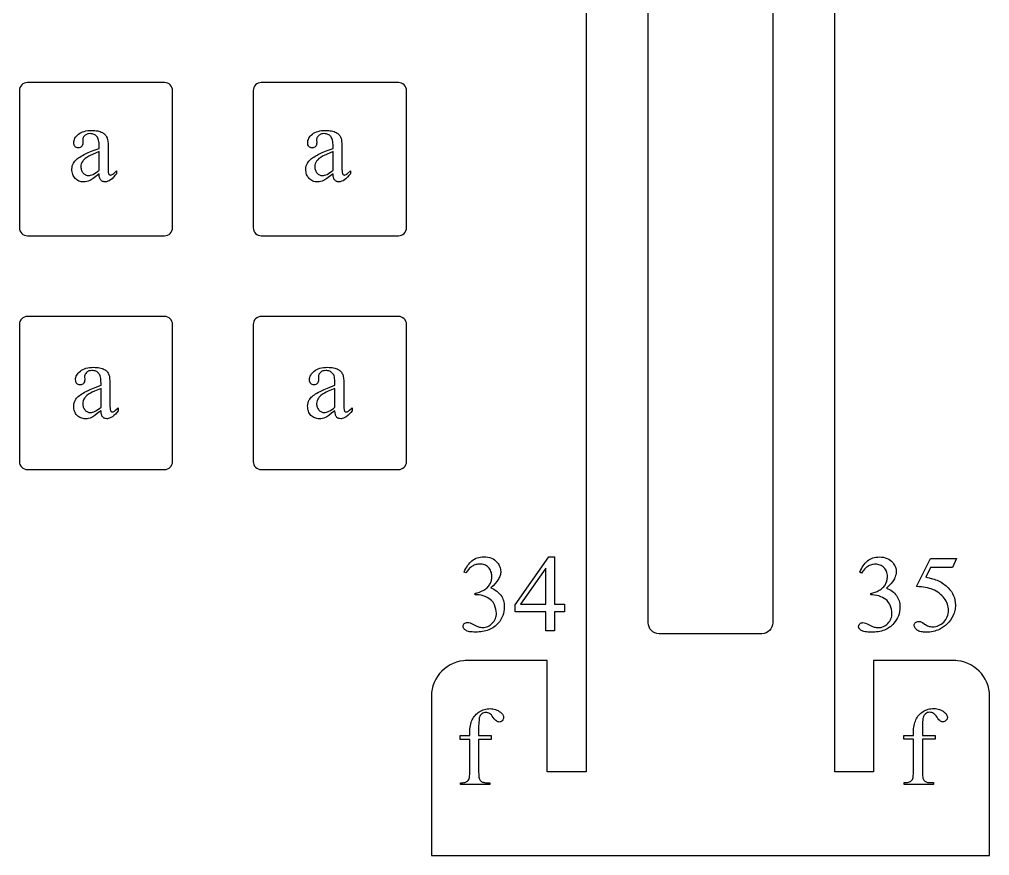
# Model space of a CAD drawing. Extents: x 9 to 960, y -397 to 558.
# Drawn here: x 819.5 to 939.8, y 146.6 to 250.3 of the extents above; entities that cross this region are included whole.
import ezdxf

# ---------------------------------------------------------------- set-up
doc = ezdxf.new("R2010")
doc.units = 0
doc.header["$MEASUREMENT"] = 0
for name, color, linetype in [('EXT', 1, 'CONTINUOUS'), ('INT', 5, 'CONTINUOUS'), ('TEXT', 18, 'CONTINUOUS')]:
    doc.layers.add(name, color=color, linetype=linetype)

msp = doc.modelspace()

# ---------------------------------------------------------------- linework, layer by layer
at = {"layer": 'EXT'}
msp.add_lwpolyline([(889.76, 356.12), (889.79, 156.98), (884.99, 156.98), (884.99, 170.78), (875.04, 170.78), (874.81, 170.77), (874.59, 170.75), (874.15, 170.69), (873.73, 170.58), (873.32, 170.43), (872.93, 170.24), (872.57, 170.02), (872.23, 169.76), (871.91, 169.48), (871.63, 169.16), (871.37, 168.82), (871.15, 168.46), (870.96, 168.07), (870.81, 167.66), (870.7, 167.24), (870.64, 166.8), (870.62, 166.58), (870.61, 166.35), (870.61, 146.59), (939.83, 146.59), (939.83, 166.35), (939.82, 166.58), (939.8, 166.8), (939.74, 167.24), (939.63, 167.66), (939.48, 168.07), (939.29, 168.46), (939.07, 168.82), (938.81, 169.16), (938.53, 169.48), (938.21, 169.76), (937.87, 170.02), (937.51, 170.24), (937.12, 170.43), (936.71, 170.58), (936.29, 170.69), (935.85, 170.75), (935.63, 170.77), (935.4, 170.78), (925.45, 170.78), (925.45, 156.98), (920.65, 156.98), (920.68, 346.52)], dxfattribs=at)
for points in [[(819.53, 224.46, 0.414214), (820.53, 223.46), (837.53, 223.46, 0.414214), (838.53, 224.46), (838.53, 241.46, 0.414214), (837.53, 242.46), (820.53, 242.46, 0.414214), (819.53, 241.46)], [(848.53, 224.46, 0.414214), (849.53, 223.46), (866.53, 223.46, 0.414214), (867.53, 224.46), (867.53, 241.46, 0.414214), (866.53, 242.46), (849.53, 242.46, 0.414214), (848.53, 241.46)], [(819.53, 195.46, 0.414214), (820.53, 194.46), (837.53, 194.46, 0.414214), (838.53, 195.46), (838.53, 212.46, 0.414214), (837.53, 213.46), (820.53, 213.46, 0.414214), (819.53, 212.46)], [(848.53, 195.46, 0.414214), (849.53, 194.46), (866.53, 194.46, 0.414214), (867.53, 195.46), (867.53, 212.46, 0.414214), (866.53, 213.46), (849.53, 213.46, 0.414214), (848.53, 212.46)]]:
    msp.add_lwpolyline(points, format="xyb", close=True, dxfattribs=at)
at = {"layer": 'INT'}
msp.add_lwpolyline([(912.95, 337.53), (912.95, 175.47), (912.92, 175.2), (912.84, 174.94), (912.72, 174.71), (912.55, 174.51), (912.35, 174.34), (912.12, 174.21), (911.86, 174.13), (911.59, 174.1), (898.85, 174.1), (898.58, 174.13), (898.32, 174.21), (898.09, 174.34), (897.89, 174.5), (897.72, 174.71), (897.6, 174.94), (897.52, 175.19), (897.49, 175.47), (897.49, 337.53)], dxfattribs=at)
at = {"layer": 'TEXT'}
for points in [[(829.43, 231.15), (829, 230.82), (828.67, 230.58), (828.42, 230.41), (828.25, 230.31), (828.07, 230.24), (827.88, 230.19), (827.69, 230.16), (827.49, 230.15), (827.34, 230.15), (827.19, 230.17), (827.05, 230.21), (826.92, 230.25), (826.79, 230.31), (826.67, 230.39), (826.56, 230.48), (826.45, 230.58), (826.36, 230.69), (826.27, 230.81), (826.2, 230.94), (826.15, 231.08), (826.1, 231.22), (826.07, 231.38), (826.05, 231.54), (826.04, 231.71), (826.06, 231.93), (826.09, 232.13), (826.16, 232.31), (826.24, 232.48), (826.32, 232.59), (826.4, 232.7), (826.5, 232.81), (826.61, 232.92), (826.74, 233.03), (826.88, 233.13), (827.03, 233.23), (827.19, 233.33), (827.37, 233.43), (827.58, 233.54), (828.08, 233.77), (828.7, 234.03), (829.43, 234.3), (829.43, 234.54), (829.42, 234.76), (829.41, 234.96), (829.39, 235.14), (829.36, 235.31), (829.32, 235.45), (829.27, 235.58), (829.21, 235.69), (829.14, 235.79), (829.06, 235.87), (828.98, 235.94), (828.89, 235.99), (828.79, 236.04), (828.68, 236.08), (828.56, 236.11), (828.43, 236.12), (828.3, 236.13), (828.1, 236.11), (828.01, 236.09), (827.92, 236.07), (827.84, 236.04), (827.77, 236), (827.7, 235.95), (827.64, 235.9), (827.53, 235.78), (827.48, 235.72), (827.45, 235.66), (827.42, 235.59), (827.4, 235.52), (827.39, 235.45), (827.38, 235.38), (827.4, 235), (827.39, 234.85), (827.36, 234.73), (827.31, 234.62), (827.24, 234.53), (827.16, 234.45), (827.06, 234.4), (826.95, 234.37), (826.83, 234.36), (826.72, 234.37), (826.61, 234.4), (826.51, 234.46), (826.43, 234.53), (826.36, 234.63), (826.31, 234.74), (826.29, 234.86), (826.28, 235), (826.28, 235.15), (826.31, 235.28), (826.36, 235.42), (826.42, 235.55), (826.5, 235.68), (826.6, 235.81), (826.72, 235.93), (826.86, 236.05), (827.01, 236.17), (827.18, 236.26), (827.36, 236.34), (827.56, 236.41), (827.77, 236.46), (828, 236.5), (828.24, 236.52), (828.5, 236.53), (828.7, 236.53), (828.89, 236.51), (829.07, 236.49), (829.24, 236.46), (829.4, 236.42), (829.55, 236.38), (829.69, 236.32), (829.83, 236.26), (829.92, 236.2), (830.01, 236.14), (830.09, 236.07), (830.17, 236), (830.24, 235.91), (830.3, 235.82), (830.35, 235.72), (830.4, 235.62), (830.43, 235.53), (830.46, 235.44), (830.49, 235.18), (830.52, 234.85), (830.52, 234.45), (830.52, 232.38), (830.53, 231.68), (830.54, 231.46), (830.56, 231.32), (830.58, 231.23), (830.6, 231.15), (830.63, 231.1), (830.67, 231.06), (830.71, 231.03), (830.75, 231.01), (830.79, 230.99), (830.84, 230.99), (830.94, 231), (831.03, 231.04), (831.11, 231.1), (831.23, 231.2), (831.57, 231.52), (831.57, 231.15), (831.38, 230.92), (831.2, 230.71), (831.02, 230.54), (830.84, 230.4), (830.66, 230.29), (830.49, 230.22), (830.32, 230.17), (830.23, 230.16), (830.14, 230.15), (829.99, 230.17), (829.92, 230.18), (829.85, 230.21), (829.79, 230.24), (829.73, 230.28), (829.68, 230.33), (829.63, 230.38), (829.58, 230.44), (829.54, 230.51), (829.51, 230.59), (829.48, 230.68), (829.44, 230.9)], [(858.43, 231.15), (858, 230.82), (857.67, 230.58), (857.42, 230.41), (857.25, 230.31), (857.07, 230.24), (856.88, 230.19), (856.69, 230.16), (856.49, 230.15), (856.34, 230.15), (856.19, 230.17), (856.05, 230.21), (855.92, 230.25), (855.79, 230.31), (855.67, 230.39), (855.56, 230.48), (855.45, 230.58), (855.36, 230.69), (855.27, 230.81), (855.2, 230.94), (855.15, 231.08), (855.1, 231.22), (855.07, 231.38), (855.05, 231.54), (855.04, 231.71), (855.06, 231.93), (855.09, 232.13), (855.16, 232.31), (855.24, 232.48), (855.32, 232.59), (855.4, 232.7), (855.5, 232.81), (855.61, 232.92), (855.74, 233.03), (855.88, 233.13), (856.03, 233.23), (856.19, 233.33), (856.37, 233.43), (856.58, 233.54), (857.08, 233.77), (857.7, 234.03), (858.43, 234.3), (858.43, 234.54), (858.42, 234.76), (858.41, 234.96), (858.39, 235.14), (858.36, 235.31), (858.32, 235.45), (858.27, 235.58), (858.21, 235.69), (858.14, 235.79), (858.06, 235.87), (857.98, 235.94), (857.89, 235.99), (857.79, 236.04), (857.68, 236.08), (857.56, 236.11), (857.43, 236.12), (857.3, 236.13), (857.1, 236.11), (857.01, 236.09), (856.92, 236.07), (856.84, 236.04), (856.77, 236), (856.7, 235.95), (856.64, 235.9), (856.53, 235.78), (856.48, 235.72), (856.45, 235.66), (856.42, 235.59), (856.4, 235.52), (856.39, 235.45), (856.38, 235.38), (856.4, 235), (856.39, 234.85), (856.36, 234.73), (856.31, 234.62), (856.24, 234.53), (856.16, 234.45), (856.06, 234.4), (855.95, 234.37), (855.83, 234.36), (855.72, 234.37), (855.61, 234.4), (855.51, 234.46), (855.43, 234.53), (855.36, 234.63), (855.31, 234.74), (855.29, 234.86), (855.28, 235), (855.28, 235.15), (855.31, 235.28), (855.36, 235.42), (855.42, 235.55), (855.5, 235.68), (855.6, 235.81), (855.72, 235.93), (855.86, 236.05), (856.01, 236.17), (856.18, 236.26), (856.36, 236.34), (856.56, 236.41), (856.77, 236.46), (857, 236.5), (857.24, 236.52), (857.5, 236.53), (857.7, 236.53), (857.89, 236.51), (858.07, 236.49), (858.24, 236.46), (858.4, 236.42), (858.55, 236.38), (858.69, 236.32), (858.83, 236.26), (858.92, 236.2), (859.01, 236.14), (859.09, 236.07), (859.17, 236), (859.24, 235.91), (859.3, 235.82), (859.35, 235.72), (859.4, 235.62), (859.43, 235.53), (859.46, 235.44), (859.49, 235.18), (859.52, 234.85), (859.52, 234.45), (859.52, 232.38), (859.53, 231.68), (859.54, 231.46), (859.56, 231.32), (859.58, 231.23), (859.6, 231.15), (859.63, 231.1), (859.67, 231.06), (859.71, 231.03), (859.75, 231.01), (859.79, 230.99), (859.84, 230.99), (859.94, 231), (860.03, 231.04), (860.11, 231.1), (860.23, 231.2), (860.57, 231.52), (860.57, 231.15), (860.38, 230.92), (860.2, 230.71), (860.02, 230.54), (859.84, 230.4), (859.66, 230.29), (859.49, 230.22), (859.32, 230.17), (859.23, 230.16), (859.14, 230.15), (858.99, 230.17), (858.92, 230.18), (858.85, 230.21), (858.79, 230.24), (858.73, 230.28), (858.68, 230.33), (858.63, 230.38), (858.58, 230.44), (858.54, 230.51), (858.51, 230.59), (858.48, 230.68), (858.44, 230.9)], [(829.43, 231.58), (829.43, 233.9), (828.6, 233.56), (828.32, 233.43), (828.13, 233.33), (827.89, 233.18), (827.68, 233.03), (827.52, 232.88), (827.44, 232.8), (827.38, 232.72), (827.29, 232.56), (827.21, 232.39), (827.17, 232.21), (827.16, 232.02), (827.16, 231.91), (827.18, 231.8), (827.2, 231.69), (827.23, 231.59), (827.27, 231.49), (827.32, 231.4), (827.38, 231.31), (827.44, 231.23), (827.52, 231.16), (827.59, 231.09), (827.67, 231.04), (827.75, 231), (827.83, 230.96), (827.92, 230.94), (828.01, 230.92), (828.1, 230.92), (828.23, 230.93), (828.37, 230.96), (828.52, 231.01), (828.68, 231.08), (828.86, 231.18), (829.04, 231.29), (829.23, 231.42)], [(858.43, 231.58), (858.43, 233.9), (857.6, 233.56), (857.32, 233.43), (857.13, 233.33), (856.89, 233.18), (856.68, 233.03), (856.52, 232.88), (856.44, 232.8), (856.38, 232.72), (856.29, 232.56), (856.21, 232.39), (856.17, 232.21), (856.16, 232.02), (856.16, 231.91), (856.18, 231.8), (856.2, 231.69), (856.23, 231.59), (856.27, 231.49), (856.32, 231.4), (856.38, 231.31), (856.44, 231.23), (856.52, 231.16), (856.59, 231.09), (856.67, 231.04), (856.75, 231), (856.83, 230.96), (856.92, 230.94), (857.01, 230.92), (857.1, 230.92), (857.23, 230.93), (857.37, 230.96), (857.52, 231.01), (857.68, 231.08), (857.86, 231.18), (858.04, 231.29), (858.23, 231.42)], [(829.66, 201.77), (829.23, 201.44), (828.9, 201.19), (828.65, 201.02), (828.48, 200.93), (828.3, 200.86), (828.11, 200.8), (827.92, 200.77), (827.72, 200.76), (827.57, 200.77), (827.42, 200.79), (827.28, 200.82), (827.15, 200.87), (827.02, 200.93), (826.9, 201.01), (826.79, 201.09), (826.68, 201.19), (826.59, 201.31), (826.5, 201.43), (826.43, 201.56), (826.38, 201.69), (826.33, 201.84), (826.3, 201.99), (826.28, 202.16), (826.27, 202.33), (826.29, 202.54), (826.32, 202.74), (826.39, 202.93), (826.47, 203.1), (826.55, 203.21), (826.63, 203.32), (826.73, 203.43), (826.84, 203.54), (826.97, 203.64), (827.11, 203.75), (827.26, 203.85), (827.42, 203.95), (827.6, 204.05), (827.81, 204.16), (828.32, 204.39), (828.93, 204.64), (829.66, 204.92), (829.66, 205.16), (829.65, 205.38), (829.64, 205.58), (829.62, 205.76), (829.59, 205.92), (829.55, 206.07), (829.5, 206.2), (829.44, 206.31), (829.37, 206.4), (829.29, 206.48), (829.21, 206.55), (829.12, 206.61), (829.02, 206.66), (828.91, 206.7), (828.79, 206.72), (828.66, 206.74), (828.53, 206.74), (828.33, 206.73), (828.24, 206.71), (828.15, 206.69), (828.07, 206.65), (828, 206.62), (827.93, 206.57), (827.87, 206.52), (827.76, 206.4), (827.71, 206.34), (827.68, 206.28), (827.65, 206.21), (827.63, 206.14), (827.62, 206.07), (827.61, 206), (827.63, 205.61), (827.62, 205.47), (827.59, 205.34), (827.54, 205.24), (827.47, 205.14), (827.39, 205.07), (827.29, 205.02), (827.18, 204.99), (827.06, 204.98), (826.95, 204.99), (826.84, 205.02), (826.75, 205.07), (826.66, 205.15), (826.59, 205.24), (826.54, 205.35), (826.52, 205.48), (826.51, 205.62), (826.51, 205.76), (826.54, 205.9), (826.59, 206.04), (826.65, 206.17), (826.73, 206.3), (826.83, 206.43), (826.95, 206.55), (827.09, 206.67), (827.24, 206.78), (827.41, 206.88), (827.59, 206.96), (827.79, 207.03), (828, 207.08), (828.23, 207.12), (828.47, 207.14), (828.73, 207.15), (828.93, 207.14), (829.12, 207.13), (829.3, 207.11), (829.47, 207.08), (829.63, 207.04), (829.78, 206.99), (829.92, 206.94), (830.06, 206.88), (830.15, 206.82), (830.24, 206.76), (830.32, 206.69), (830.4, 206.61), (830.47, 206.53), (830.53, 206.44), (830.58, 206.34), (830.63, 206.23), (830.66, 206.15), (830.69, 206.05), (830.72, 205.8), (830.75, 205.47), (830.75, 205.06), (830.75, 203), (830.76, 202.3), (830.77, 202.07), (830.79, 201.93), (830.81, 201.84), (830.83, 201.77), (830.86, 201.71), (830.9, 201.67), (830.94, 201.64), (830.98, 201.62), (831.02, 201.61), (831.07, 201.61), (831.17, 201.62), (831.26, 201.65), (831.34, 201.72), (831.46, 201.82), (831.8, 202.14), (831.8, 201.77), (831.61, 201.53), (831.43, 201.33), (831.25, 201.16), (831.07, 201.02), (830.89, 200.91), (830.72, 200.83), (830.55, 200.79), (830.46, 200.77), (830.38, 200.77), (830.22, 200.78), (830.15, 200.8), (830.08, 200.83), (830.02, 200.86), (829.96, 200.9), (829.91, 200.94), (829.86, 201), (829.81, 201.06), (829.77, 201.13), (829.74, 201.21), (829.71, 201.3), (829.67, 201.51)], [(858.66, 201.77), (858.23, 201.44), (857.9, 201.19), (857.65, 201.02), (857.48, 200.93), (857.3, 200.86), (857.11, 200.8), (856.92, 200.77), (856.72, 200.76), (856.57, 200.77), (856.42, 200.79), (856.28, 200.82), (856.15, 200.87), (856.02, 200.93), (855.9, 201.01), (855.79, 201.09), (855.68, 201.19), (855.59, 201.31), (855.5, 201.43), (855.43, 201.56), (855.38, 201.69), (855.33, 201.84), (855.3, 201.99), (855.28, 202.16), (855.27, 202.33), (855.29, 202.54), (855.32, 202.74), (855.39, 202.93), (855.47, 203.1), (855.55, 203.21), (855.63, 203.32), (855.73, 203.43), (855.84, 203.54), (855.97, 203.64), (856.11, 203.75), (856.26, 203.85), (856.42, 203.95), (856.6, 204.05), (856.81, 204.16), (857.32, 204.39), (857.93, 204.64), (858.66, 204.92), (858.66, 205.16), (858.65, 205.38), (858.64, 205.58), (858.62, 205.76), (858.59, 205.92), (858.55, 206.07), (858.5, 206.2), (858.44, 206.31), (858.37, 206.4), (858.29, 206.48), (858.21, 206.55), (858.12, 206.61), (858.02, 206.66), (857.91, 206.7), (857.79, 206.72), (857.66, 206.74), (857.53, 206.74), (857.33, 206.73), (857.24, 206.71), (857.15, 206.69), (857.07, 206.65), (857, 206.62), (856.93, 206.57), (856.87, 206.52), (856.76, 206.4), (856.71, 206.34), (856.68, 206.28), (856.65, 206.21), (856.63, 206.14), (856.62, 206.07), (856.61, 206), (856.63, 205.61), (856.62, 205.47), (856.59, 205.34), (856.54, 205.24), (856.47, 205.14), (856.39, 205.07), (856.29, 205.02), (856.18, 204.99), (856.06, 204.98), (855.95, 204.99), (855.84, 205.02), (855.75, 205.07), (855.66, 205.15), (855.59, 205.24), (855.54, 205.35), (855.52, 205.48), (855.51, 205.62), (855.51, 205.76), (855.54, 205.9), (855.59, 206.04), (855.65, 206.17), (855.73, 206.3), (855.83, 206.43), (855.95, 206.55), (856.09, 206.67), (856.24, 206.78), (856.41, 206.88), (856.59, 206.96), (856.79, 207.03), (857, 207.08), (857.23, 207.12), (857.47, 207.14), (857.73, 207.15), (857.93, 207.14), (858.12, 207.13), (858.3, 207.11), (858.47, 207.08), (858.63, 207.04), (858.78, 206.99), (858.92, 206.94), (859.06, 206.88), (859.15, 206.82), (859.24, 206.76), (859.32, 206.69), (859.4, 206.61), (859.47, 206.53), (859.53, 206.44), (859.58, 206.34), (859.63, 206.23), (859.66, 206.15), (859.69, 206.05), (859.72, 205.8), (859.75, 205.47), (859.75, 205.06), (859.75, 203), (859.76, 202.3), (859.77, 202.07), (859.79, 201.93), (859.81, 201.84), (859.83, 201.77), (859.86, 201.71), (859.9, 201.67), (859.94, 201.64), (859.98, 201.62), (860.02, 201.61), (860.07, 201.61), (860.17, 201.62), (860.26, 201.65), (860.34, 201.72), (860.46, 201.82), (860.8, 202.14), (860.8, 201.77), (860.61, 201.53), (860.43, 201.33), (860.25, 201.16), (860.07, 201.02), (859.89, 200.91), (859.72, 200.83), (859.55, 200.79), (859.46, 200.77), (859.38, 200.77), (859.22, 200.78), (859.15, 200.8), (859.08, 200.83), (859.02, 200.86), (858.96, 200.9), (858.91, 200.94), (858.86, 201), (858.81, 201.06), (858.77, 201.13), (858.74, 201.21), (858.71, 201.3), (858.67, 201.51)], [(829.66, 202.2), (829.66, 204.51), (828.83, 204.17), (828.55, 204.05), (828.36, 203.95), (828.12, 203.8), (827.91, 203.65), (827.75, 203.5), (827.68, 203.42), (827.61, 203.34), (827.52, 203.18), (827.44, 203), (827.4, 202.83), (827.39, 202.64), (827.39, 202.52), (827.41, 202.41), (827.43, 202.31), (827.46, 202.2), (827.5, 202.11), (827.55, 202.02), (827.61, 201.93), (827.67, 201.85), (827.75, 201.77), (827.82, 201.71), (827.9, 201.66), (827.98, 201.61), (828.06, 201.58), (828.15, 201.55), (828.24, 201.54), (828.33, 201.53), (828.46, 201.54), (828.6, 201.57), (828.75, 201.63), (828.91, 201.7), (829.09, 201.79), (829.27, 201.91), (829.46, 202.04)], [(858.66, 202.2), (858.66, 204.51), (857.83, 204.17), (857.55, 204.05), (857.36, 203.95), (857.12, 203.8), (856.91, 203.65), (856.75, 203.5), (856.68, 203.42), (856.61, 203.34), (856.52, 203.18), (856.44, 203), (856.4, 202.83), (856.39, 202.64), (856.39, 202.52), (856.41, 202.41), (856.43, 202.31), (856.46, 202.2), (856.5, 202.11), (856.55, 202.02), (856.61, 201.93), (856.67, 201.85), (856.75, 201.77), (856.82, 201.71), (856.9, 201.66), (856.98, 201.61), (857.06, 201.58), (857.15, 201.55), (857.24, 201.54), (857.33, 201.53), (857.46, 201.54), (857.6, 201.57), (857.75, 201.63), (857.91, 201.7), (858.09, 201.79), (858.27, 201.91), (858.46, 202.04)], [(874.68, 181.75), (874.78, 181.98), (874.88, 182.18), (875, 182.38), (875.11, 182.56), (875.24, 182.73), (875.37, 182.89), (875.51, 183.03), (875.65, 183.16), (875.8, 183.27), (875.96, 183.37), (876.13, 183.46), (876.31, 183.53), (876.5, 183.58), (876.69, 183.62), (876.9, 183.65), (877.11, 183.65), (877.38, 183.64), (877.62, 183.61), (877.85, 183.55), (878.07, 183.48), (878.27, 183.38), (878.45, 183.26), (878.62, 183.11), (878.77, 182.95), (878.88, 182.82), (878.96, 182.68), (879.04, 182.55), (879.1, 182.41), (879.15, 182.27), (879.18, 182.12), (879.2, 181.98), (879.21, 181.83), (879.21, 181.7), (879.19, 181.58), (879.17, 181.46), (879.13, 181.33), (879.09, 181.21), (879.04, 181.08), (878.98, 180.96), (878.9, 180.83), (878.82, 180.7), (878.73, 180.57), (878.52, 180.32), (878.27, 180.06), (877.98, 179.8), (878.18, 179.71), (878.37, 179.62), (878.54, 179.51), (878.71, 179.4), (878.86, 179.28), (878.99, 179.15), (879.12, 179.01), (879.23, 178.87), (879.33, 178.71), (879.42, 178.55), (879.49, 178.38), (879.55, 178.21), (879.6, 178.03), (879.63, 177.84), (879.65, 177.65), (879.66, 177.45), (879.64, 177.16), (879.61, 176.88), (879.55, 176.61), (879.47, 176.36), (879.37, 176.11), (879.24, 175.87), (879.09, 175.64), (878.91, 175.42), (878.79, 175.29), (878.66, 175.16), (878.52, 175.04), (878.37, 174.93), (878.22, 174.83), (878.06, 174.74), (877.9, 174.66), (877.73, 174.59), (877.55, 174.52), (877.36, 174.46), (877.17, 174.42), (876.97, 174.38), (876.76, 174.35), (876.55, 174.33), (876.33, 174.31), (876.11, 174.31), (875.89, 174.31), (875.69, 174.32), (875.5, 174.34), (875.34, 174.36), (875.2, 174.4), (875.07, 174.43), (874.96, 174.48), (874.87, 174.53), (874.72, 174.65), (874.67, 174.71), (874.62, 174.77), (874.58, 174.83), (874.56, 174.89), (874.54, 174.95), (874.54, 175.02), (874.55, 175.11), (874.58, 175.2), (874.63, 175.28), (874.69, 175.36), (874.78, 175.42), (874.87, 175.47), (874.96, 175.49), (875.07, 175.5), (875.24, 175.49), (875.41, 175.45), (875.59, 175.37), (875.92, 175.21), (876.26, 175.04), (876.38, 174.99), (876.47, 174.96), (876.6, 174.93), (876.72, 174.9), (876.86, 174.89), (876.99, 174.89), (877.16, 174.89), (877.32, 174.92), (877.48, 174.96), (877.63, 175.02), (877.77, 175.09), (877.91, 175.18), (878.04, 175.29), (878.17, 175.41), (878.29, 175.54), (878.39, 175.68), (878.48, 175.83), (878.55, 175.98), (878.6, 176.14), (878.64, 176.3), (878.67, 176.47), (878.67, 176.65), (878.66, 176.91), (878.62, 177.17), (878.54, 177.42), (878.44, 177.67), (878.35, 177.85), (878.26, 178), (878.16, 178.13), (878.06, 178.24), (877.91, 178.37), (877.72, 178.49), (877.52, 178.61), (877.28, 178.72), (877.03, 178.81), (876.78, 178.88), (876.52, 178.92), (876.26, 178.93), (876.05, 178.93), (876.05, 179.13), (876.18, 179.15), (876.31, 179.18), (876.58, 179.26), (876.84, 179.37), (877.1, 179.51), (877.23, 179.59), (877.35, 179.68), (877.46, 179.76), (877.56, 179.85), (877.65, 179.95), (877.73, 180.05), (877.81, 180.15), (877.87, 180.26), (877.93, 180.37), (877.98, 180.49), (878.02, 180.6), (878.05, 180.72), (878.08, 180.84), (878.09, 180.97), (878.11, 181.09), (878.11, 181.22), (878.1, 181.39), (878.08, 181.55), (878.05, 181.7), (878, 181.84), (877.94, 181.98), (877.87, 182.1), (877.78, 182.22), (877.68, 182.33), (877.57, 182.43), (877.45, 182.51), (877.33, 182.59), (877.2, 182.64), (877.06, 182.69), (876.92, 182.72), (876.77, 182.74), (876.62, 182.75), (876.49, 182.75), (876.36, 182.73), (876.24, 182.71), (876.12, 182.68), (876.01, 182.64), (875.89, 182.6), (875.78, 182.54), (875.67, 182.47), (875.57, 182.4), (875.46, 182.32), (875.36, 182.23), (875.26, 182.13), (875.17, 182.02), (875.08, 181.91), (874.9, 181.65)], [(887.11, 177.79), (887.11, 176.84), (885.9, 176.84), (885.9, 174.47), (884.81, 174.47), (884.81, 176.84), (881, 176.84), (881, 177.69), (885.17, 183.65), (885.9, 183.65), (885.9, 177.79)], [(923.73, 181.73), (923.83, 181.95), (923.93, 182.16), (924.04, 182.36), (924.16, 182.54), (924.29, 182.71), (924.42, 182.86), (924.56, 183.01), (924.7, 183.14), (924.85, 183.25), (925.01, 183.35), (925.18, 183.44), (925.36, 183.51), (925.55, 183.56), (925.74, 183.6), (925.95, 183.62), (926.16, 183.63), (926.43, 183.62), (926.67, 183.59), (926.9, 183.53), (927.12, 183.45), (927.32, 183.35), (927.5, 183.23), (927.67, 183.09), (927.82, 182.93), (927.93, 182.79), (928.01, 182.66), (928.09, 182.52), (928.15, 182.38), (928.2, 182.24), (928.23, 182.1), (928.25, 181.95), (928.26, 181.8), (928.26, 181.68), (928.24, 181.56), (928.22, 181.43), (928.18, 181.31), (928.14, 181.18), (928.09, 181.06), (928.02, 180.93), (927.95, 180.81), (927.87, 180.68), (927.78, 180.55), (927.57, 180.29), (927.32, 180.03), (927.03, 179.77), (927.23, 179.69), (927.42, 179.59), (927.59, 179.49), (927.75, 179.38), (927.91, 179.26), (928.04, 179.13), (928.17, 178.99), (928.28, 178.84), (928.38, 178.69), (928.47, 178.53), (928.54, 178.36), (928.6, 178.19), (928.65, 178.01), (928.68, 177.82), (928.7, 177.62), (928.71, 177.42), (928.69, 177.14), (928.66, 176.86), (928.6, 176.59), (928.52, 176.33), (928.42, 176.09), (928.29, 175.85), (928.14, 175.62), (927.96, 175.4), (927.84, 175.26), (927.71, 175.14), (927.57, 175.02), (927.42, 174.91), (927.27, 174.81), (927.11, 174.72), (926.95, 174.64), (926.78, 174.56), (926.6, 174.5), (926.41, 174.44), (926.22, 174.39), (926.02, 174.35), (925.81, 174.32), (925.6, 174.3), (925.38, 174.29), (925.15, 174.28), (924.94, 174.29), (924.74, 174.3), (924.55, 174.32), (924.39, 174.34), (924.24, 174.37), (924.12, 174.41), (924.01, 174.46), (923.92, 174.51), (923.77, 174.63), (923.72, 174.68), (923.67, 174.74), (923.63, 174.81), (923.61, 174.87), (923.59, 174.93), (923.59, 174.99), (923.6, 175.09), (923.63, 175.18), (923.68, 175.26), (923.74, 175.33), (923.83, 175.4), (923.92, 175.44), (924.01, 175.47), (924.12, 175.48), (924.29, 175.47), (924.46, 175.43), (924.64, 175.35), (924.97, 175.18), (925.31, 175.02), (925.43, 174.97), (925.52, 174.93), (925.64, 174.9), (925.77, 174.88), (925.91, 174.87), (926.04, 174.86), (926.21, 174.87), (926.37, 174.89), (926.53, 174.94), (926.68, 174.99), (926.82, 175.07), (926.96, 175.16), (927.09, 175.26), (927.22, 175.39), (927.34, 175.52), (927.44, 175.66), (927.53, 175.81), (927.6, 175.96), (927.65, 176.12), (927.69, 176.28), (927.72, 176.45), (927.72, 176.63), (927.71, 176.89), (927.67, 177.15), (927.59, 177.4), (927.49, 177.65), (927.4, 177.82), (927.31, 177.98), (927.21, 178.11), (927.11, 178.21), (926.96, 178.34), (926.77, 178.47), (926.56, 178.58), (926.33, 178.69), (926.08, 178.79), (925.83, 178.86), (925.57, 178.9), (925.31, 178.91), (925.1, 178.91), (925.1, 179.11), (925.23, 179.13), (925.36, 179.16), (925.63, 179.24), (925.89, 179.35), (926.15, 179.49), (926.28, 179.57), (926.4, 179.65), (926.51, 179.74), (926.61, 179.83), (926.7, 179.93), (926.78, 180.03), (926.86, 180.13), (926.92, 180.24), (926.98, 180.35), (927.02, 180.46), (927.07, 180.58), (927.1, 180.7), (927.13, 180.82), (927.14, 180.94), (927.16, 181.07), (927.16, 181.2), (927.15, 181.37), (927.13, 181.53), (927.1, 181.68), (927.05, 181.82), (926.99, 181.95), (926.92, 182.08), (926.83, 182.2), (926.73, 182.31), (926.62, 182.4), (926.5, 182.49), (926.38, 182.56), (926.25, 182.62), (926.11, 182.67), (925.97, 182.7), (925.82, 182.72), (925.67, 182.73), (925.54, 182.72), (925.41, 182.71), (925.29, 182.69), (925.17, 182.66), (925.06, 182.62), (924.94, 182.57), (924.83, 182.52), (924.72, 182.45), (924.62, 182.38), (924.51, 182.3), (924.41, 182.21), (924.31, 182.11), (924.22, 182), (924.12, 181.88), (923.95, 181.63)], [(935.73, 183.44), (935.22, 182.32), (932.51, 182.32), (931.92, 181.11), (932.35, 181.03), (932.75, 180.93), (932.95, 180.87), (933.13, 180.8), (933.32, 180.73), (933.49, 180.65), (933.67, 180.57), (933.83, 180.48), (933.99, 180.38), (934.15, 180.27), (934.29, 180.17), (934.44, 180.05), (934.57, 179.93), (934.71, 179.8), (934.91, 179.57), (935.09, 179.33), (935.24, 179.08), (935.37, 178.82), (935.46, 178.55), (935.53, 178.27), (935.57, 177.98), (935.59, 177.68), (935.58, 177.5), (935.57, 177.33), (935.55, 177.16), (935.52, 176.99), (935.48, 176.83), (935.43, 176.67), (935.37, 176.51), (935.3, 176.36), (935.15, 176.07), (934.97, 175.8), (934.78, 175.56), (934.57, 175.33), (934.35, 175.13), (934.11, 174.95), (933.86, 174.79), (933.6, 174.65), (933.41, 174.56), (933.21, 174.49), (933.02, 174.43), (932.82, 174.38), (932.63, 174.34), (932.43, 174.31), (932.23, 174.29), (932.03, 174.28), (931.84, 174.29), (931.65, 174.3), (931.49, 174.32), (931.33, 174.35), (931.19, 174.39), (931.06, 174.44), (930.95, 174.5), (930.85, 174.56), (930.77, 174.63), (930.69, 174.7), (930.63, 174.77), (930.58, 174.85), (930.54, 174.93), (930.51, 175), (930.49, 175.09), (930.48, 175.17), (930.49, 175.26), (930.52, 175.34), (930.57, 175.42), (930.64, 175.5), (930.72, 175.56), (930.81, 175.6), (930.91, 175.63), (931.02, 175.64), (931.18, 175.63), (931.26, 175.61), (931.32, 175.59), (931.5, 175.49), (931.77, 175.31), (931.89, 175.23), (932.01, 175.16), (932.14, 175.1), (932.27, 175.05), (932.39, 175.02), (932.52, 174.99), (932.65, 174.97), (932.77, 174.97), (932.97, 174.98), (933.15, 175), (933.33, 175.05), (933.5, 175.11), (933.67, 175.2), (933.83, 175.3), (933.99, 175.42), (934.14, 175.56), (934.28, 175.71), (934.39, 175.87), (934.5, 176.03), (934.58, 176.21), (934.64, 176.39), (934.69, 176.58), (934.72, 176.78), (934.73, 176.99), (934.72, 177.19), (934.69, 177.39), (934.65, 177.58), (934.59, 177.77), (934.52, 177.96), (934.43, 178.15), (934.32, 178.33), (934.2, 178.51), (934.06, 178.68), (933.91, 178.84), (933.75, 178.99), (933.58, 179.14), (933.39, 179.27), (933.19, 179.39), (932.98, 179.5), (932.75, 179.6), (932.57, 179.67), (932.36, 179.73), (932.14, 179.79), (931.9, 179.84), (931.65, 179.88), (931.37, 179.91), (931.09, 179.93), (930.78, 179.95), (932.51, 183.44)], [(884.81, 177.79), (884.81, 182.25), (881.65, 177.79)], [(876.47, 161), (876.47, 157), (876.48, 156.62), (876.49, 156.45), (876.51, 156.31), (876.54, 156.18), (876.57, 156.08), (876.61, 155.99), (876.65, 155.93), (876.72, 155.86), (876.79, 155.8), (876.86, 155.75), (876.94, 155.71), (877.03, 155.68), (877.12, 155.65), (877.21, 155.64), (877.31, 155.63), (877.86, 155.63), (877.86, 155.4), (874.23, 155.4), (874.23, 155.63), (874.5, 155.63), (874.63, 155.64), (874.76, 155.67), (874.88, 155.71), (874.99, 155.77), (875.09, 155.84), (875.17, 155.92), (875.24, 156.02), (875.29, 156.13), (875.33, 156.27), (875.35, 156.46), (875.37, 156.7), (875.37, 157), (875.37, 161), (874.19, 161), (874.19, 161.48), (875.37, 161.48), (875.37, 161.87), (875.38, 162.1), (875.39, 162.31), (875.41, 162.52), (875.45, 162.71), (875.49, 162.9), (875.54, 163.08), (875.6, 163.25), (875.67, 163.41), (875.74, 163.57), (875.83, 163.71), (875.93, 163.85), (876.03, 163.98), (876.15, 164.11), (876.28, 164.22), (876.41, 164.33), (876.56, 164.43), (876.71, 164.52), (876.87, 164.6), (877.03, 164.67), (877.2, 164.72), (877.37, 164.77), (877.54, 164.8), (877.72, 164.81), (877.91, 164.82), (878.08, 164.81), (878.25, 164.79), (878.42, 164.76), (878.58, 164.71), (878.74, 164.64), (878.89, 164.57), (879.04, 164.48), (879.19, 164.37), (879.28, 164.29), (879.36, 164.22), (879.42, 164.14), (879.48, 164.05), (879.52, 163.97), (879.55, 163.88), (879.57, 163.79), (879.57, 163.7), (879.56, 163.6), (879.53, 163.51), (879.48, 163.41), (879.4, 163.32), (879.31, 163.25), (879.22, 163.19), (879.13, 163.16), (879.03, 163.15), (878.95, 163.16), (878.87, 163.18), (878.79, 163.21), (878.71, 163.26), (878.62, 163.33), (878.52, 163.43), (878.41, 163.56), (878.29, 163.73), (878.17, 163.9), (878.06, 164.03), (877.95, 164.14), (877.84, 164.22), (877.74, 164.27), (877.62, 164.31), (877.51, 164.34), (877.38, 164.34), (877.24, 164.33), (877.1, 164.3), (876.98, 164.25), (876.87, 164.18), (876.77, 164.09), (876.68, 163.97), (876.62, 163.84), (876.56, 163.68), (876.54, 163.57), (876.52, 163.44), (876.49, 163.06), (876.47, 162.56), (876.47, 161.91), (876.47, 161.48), (878.03, 161.48), (878.03, 161)], [(931.49, 161.01), (931.49, 157.02), (931.5, 156.63), (931.52, 156.47), (931.54, 156.32), (931.56, 156.2), (931.59, 156.09), (931.63, 156.01), (931.68, 155.94), (931.74, 155.87), (931.81, 155.81), (931.88, 155.76), (931.96, 155.72), (932.05, 155.69), (932.14, 155.67), (932.23, 155.65), (932.33, 155.65), (932.88, 155.65), (932.88, 155.41), (929.25, 155.41), (929.25, 155.65), (929.52, 155.65), (929.65, 155.66), (929.78, 155.68), (929.9, 155.72), (930.01, 155.78), (930.11, 155.85), (930.19, 155.94), (930.26, 156.03), (930.31, 156.14), (930.35, 156.28), (930.37, 156.47), (930.39, 156.72), (930.39, 157.02), (930.39, 161.01), (929.21, 161.01), (929.21, 161.49), (930.39, 161.49), (930.39, 161.89), (930.4, 162.11), (930.41, 162.32), (930.44, 162.53), (930.47, 162.73), (930.51, 162.91), (930.56, 163.09), (930.62, 163.26), (930.69, 163.43), (930.76, 163.58), (930.85, 163.73), (930.95, 163.87), (931.06, 164), (931.17, 164.12), (931.3, 164.24), (931.43, 164.34), (931.58, 164.45), (931.73, 164.54), (931.89, 164.62), (932.05, 164.68), (932.22, 164.74), (932.39, 164.78), (932.56, 164.81), (932.74, 164.83), (932.93, 164.83), (933.1, 164.83), (933.27, 164.81), (933.44, 164.77), (933.6, 164.72), (933.76, 164.66), (933.91, 164.58), (934.06, 164.49), (934.21, 164.38), (934.3, 164.31), (934.38, 164.23), (934.45, 164.15), (934.5, 164.07), (934.54, 163.98), (934.57, 163.89), (934.59, 163.8), (934.6, 163.71), (934.58, 163.61), (934.55, 163.52), (934.5, 163.43), (934.42, 163.34), (934.33, 163.26), (934.24, 163.21), (934.15, 163.17), (934.05, 163.16), (933.97, 163.17), (933.89, 163.19), (933.81, 163.22), (933.73, 163.27), (933.64, 163.34), (933.54, 163.44), (933.43, 163.58), (933.31, 163.74), (933.19, 163.91), (933.08, 164.04), (932.97, 164.15), (932.86, 164.23), (932.76, 164.29), (932.65, 164.32), (932.53, 164.35), (932.41, 164.36), (932.26, 164.35), (932.12, 164.32), (932, 164.26), (931.89, 164.19), (931.79, 164.1), (931.7, 163.99), (931.64, 163.85), (931.58, 163.69), (931.56, 163.59), (931.54, 163.45), (931.51, 163.08), (931.5, 162.57), (931.49, 161.93), (931.49, 161.49), (933.06, 161.49), (933.06, 161.01)]]:
    msp.add_lwpolyline(points, close=True, dxfattribs=at)

doc.saveas('drawing.dxf')
